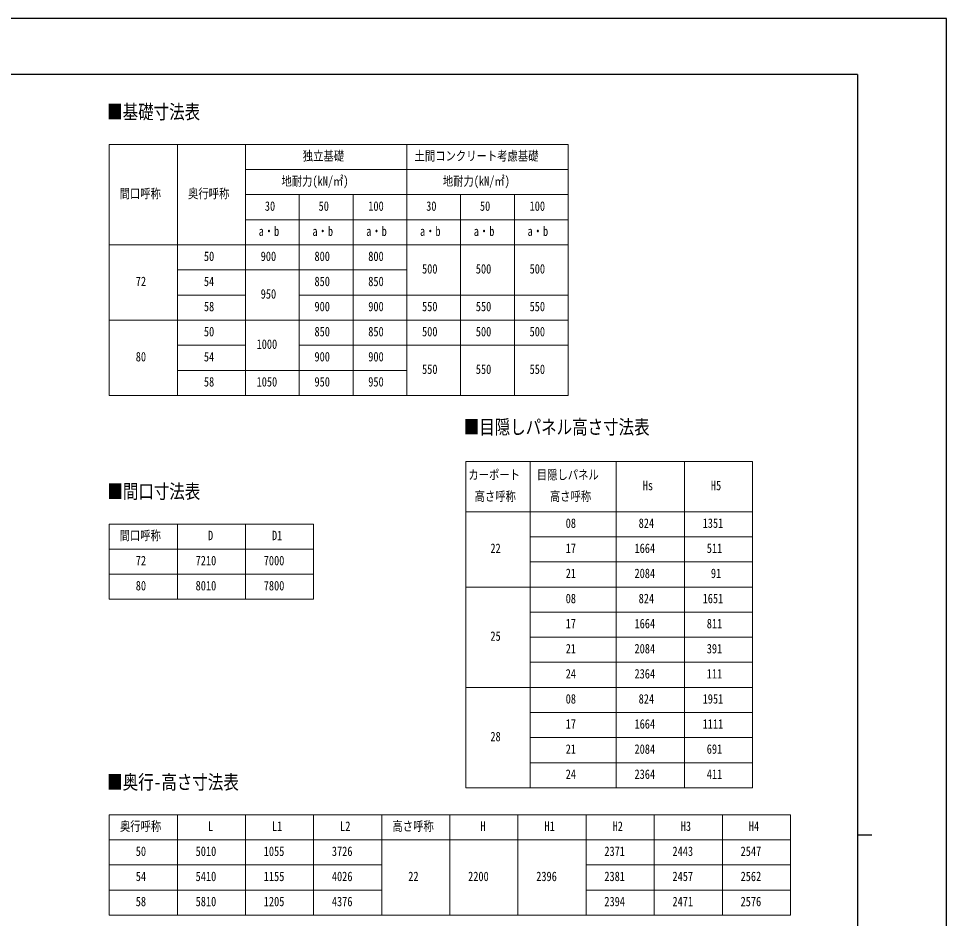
# Model space of a CAD drawing. Units: millimetres, scale not verified. Extents: x -16820 to 16820, y -11880 to 11880.
# Drawn here: x 3880 to 16820, y -668 to 11880 of the extents above; entities that cross this region are included whole.
import ezdxf
from ezdxf.enums import TextEntityAlignment as Align

# ---------------------------------------------------------------- set-up
doc = ezdxf.new("R2010")
doc.units = ezdxf.units.MM
doc.header["$LTSCALE"] = 60
doc.layers.add('0-1_TABLE1', color=7, linetype='Continuous', lineweight=18)
doc.layers.add('0-2_USER1', color=3, linetype='Continuous')
doc.layers.add('0-6_YKK_ZWAK', color=7, linetype='Continuous')
doc.styles.add('ＭＳ ゴシック', font='')
doc.styles.get('ＭＳ ゴシック').set_extended_font_data('MS Gothic')

msp = doc.modelspace()

# ---------------------------------------------------------------- linework, layer by layer
at = {"layer": '0-1_TABLE1'}
for p, q in [((5145, 10124.62), (11545, 10124.62)), ((5145, 10124.62), (5145, 6624.62)), ((6095, 10124.62), (6095, 6624.62)), ((7045, 10124.62), (7045, 6624.62)), ((9295, 10124.62), (9295, 6624.62)), ((7045, 9774.62), (11545, 9774.62)), ((7045, 9424.62), (11545, 9424.62)), ((10795, 9424.62), (10795, 6624.62)), ((7045, 9074.62), (11545, 9074.62)), ((5145, 8724.62), (11545, 8724.62)), ((6095, 8374.62), (9295, 8374.62)), ((6095, 8024.62), (7045, 8024.62)), ((6095, 7324.62), (7045, 7324.62)), ((10115.68, 5703.37), (14115.68, 5703.37)), ((10115.68, 5703.37), (10115.68, 1153.37)), ((11015.68, 5703.37), (11015.68, 1153.37)), ((12215.68, 5703.37), (12215.68, 1153.37)), ((13165.68, 5703.37), (13165.68, 1153.37)), ((14115.68, 5703.37), (14115.68, 1153.37)), ((10115.68, 5003.37), (14115.68, 5003.37)), ((5145, 4831.7), (7995, 4831.7)), ((5145, 4831.7), (5145, 3781.7)), ((6095, 4831.7), (6095, 3781.7)), ((7045, 4831.7), (7045, 3781.7)), ((7995, 4831.7), (7995, 3781.7)), ((11015.68, 4653.37), (14115.68, 4653.37)), ((5145, 4481.7), (7995, 4481.7)), ((11015.68, 4303.37), (14115.68, 4303.37)), ((5145, 4131.7), (7995, 4131.7)), ((10115.68, 3953.37), (14115.68, 3953.37)), ((5145, 3781.7), (7995, 3781.7)), ((11015.68, 3603.37), (14115.68, 3603.37)), ((11015.68, 3253.37), (14115.68, 3253.37)), ((11015.68, 2903.37), (14115.68, 2903.37)), ((10115.68, 2553.37), (14115.68, 2553.37)), ((11015.68, 2203.37), (14115.68, 2203.37)), ((11015.68, 1853.37), (14115.68, 1853.37)), ((11015.68, 1503.37), (14115.68, 1503.37)), ((10115.68, 1153.37), (14115.68, 1153.37)), ((5145, 778.08), (14645, 778.08)), ((5145, 778.08), (5145, -621.92)), ((6095, 778.08), (6095, -621.92)), ((7045, 778.08), (7045, -621.92)), ((7995, 778.08), (7995, -621.92)), ((8945, 778.08), (8945, -621.92)), ((9895, 778.08), (9895, -621.92)), ((10845, 778.08), (10845, -621.92)), ((11795, 778.08), (11795, -621.92)), ((12745, 778.08), (12745, -621.92)), ((13695, 778.08), (13695, -621.92)), ((14645, 778.08), (14645, -621.92)), ((5145, 428.08), (14645, 428.08)), ((5145, 78.08), (8945, 78.08)), ((11795, 78.08), (14645, 78.08)), ((5145, -271.92), (8945, -271.92)), ((11795, -271.92), (14645, -271.92)), ((5145, -621.92), (14645, -621.92))]:
    msp.add_line(p, q, dxfattribs=at)
for points in [[(11545, 10124.62), (11545, 9424.62), (11545, 6624.62)], [(7795, 9424.62), (7795, 8374.62), (7795, 6624.62)], [(8545, 9424.62), (8545, 8024.62), (8545, 7674.62), (8545, 6624.62)], [(10045, 9424.62), (10045, 8024.62), (10045, 6624.62)], [(7795, 8024.62), (10795, 8024.62), (11545, 8024.62)], [(5145, 7674.62), (10795, 7674.62), (11545, 7674.62)], [(7795, 7324.62), (10795, 7324.62), (11545, 7324.62)], [(6095, 6974.62), (7045, 6974.62), (7795, 6974.62), (9295, 6974.62)], [(5145, 6624.62), (10045, 6624.62), (11545, 6624.62)]]:
    msp.add_lwpolyline(points, dxfattribs=at)
at = {"layer": '0-6_YKK_ZWAK'}
for p, q in [((15580.08, 11100), (-15619.92, 11100)), ((15580.08, 11100), (15580.08, -10100)), ((15580.08, 500), (15780.08, 500))]:
    msp.add_line(p, q, dxfattribs=at)
msp.add_lwpolyline([(-16820, -11880), (16820, -11880), (16820, 11880), (-16820, 11880)], close=True, dxfattribs=at)

# ---------------------------------------------------------------- texts
at = {"layer": '0-1_TABLE1', "style": 'ＭＳ ゴシック', "width": 0.8}
for s, p in [('独立基礎', (7843.6, 9859.62)), ('土間コンクリート考慮基礎', (9402.4, 9859.62)), ('地耐力(kN/㎡)', (7546, 9509.62)), ('地耐力(kN/㎡)', (9796, 9509.62)), ('間口呼称', (5288.8, 9334.62)), ('奥行呼称', (6243.6, 9334.62)), ('30', (7314.4, 9159.62)), ('50', (8064.4, 9159.62)), ('100', (8756.8, 9159.62)), ('30', (9564.4, 9159.62)), ('50', (10314.4, 9159.62)), ('100', (11006.8, 9159.62)), ('a・b', (7228, 8809.62)), ('a・b', (7978, 8809.62)), ('a・b', (8728, 8809.62)), ('a・b', (9478, 8809.62)), ('a・b', (10228, 8809.62)), ('a・b', (10978, 8809.62)), ('50', (6464.4, 8459.62)), ('900', (7256.8, 8459.62)), ('800', (8006.8, 8459.62)), ('800', (8756.8, 8459.62)), ('500', (9506.8, 8284.62)), ('500', (10256.8, 8284.62)), ('500', (11006.8, 8284.62)), ('72', (5514.4, 8109.62)), ('54', (6464.4, 8109.62)), ('850', (8006.8, 8109.62)), ('850', (8756.8, 8109.62)), ('950', (7256.8, 7934.62)), ('58', (6464.4, 7759.62)), ('900', (8006.8, 7759.62)), ('900', (8756.8, 7759.62)), ('550', (9506.8, 7759.62)), ('550', (10256.8, 7759.62)), ('550', (11006.8, 7759.62)), ('50', (6464.4, 7409.62)), ('850', (8006.8, 7409.62)), ('850', (8756.8, 7409.62)), ('500', (9506.8, 7409.62)), ('500', (10256.8, 7409.62)), ('500', (11006.8, 7409.62)), ('1000', (7199.2, 7234.62)), ('80', (5514.4, 7059.62)), ('54', (6464.4, 7059.62)), ('900', (8006.8, 7059.62)), ('900', (8756.8, 7059.62)), ('550', (9506.8, 6884.62)), ('550', (10256.8, 6884.62)), ('550', (11006.8, 6884.62)), ('58', (6464.4, 6709.62)), ('1050', (7199.2, 6709.62)), ('950', (8006.8, 6709.62)), ('950', (8756.8, 6709.62)), ('カーポート', (10152.88, 5413.37)), ('目隠しパネル', (11106.88, 5413.37)), ('Hs', (12585.08, 5263.37)), ('H5', (13535.08, 5263.37)), ('高さ呼称', (10239.28, 5113.37)), ('高さ呼称', (11289.28, 5113.37)), ('08', (11510.08, 4738.37)), ('824', (12527.48, 4738.37)), ('1351', (13419.88, 4738.37)), ('間口呼称', (5288.8, 4566.7)), ('D', (6522, 4566.7)), ('D1', (7414.4, 4566.7)), ('22', (10460.08, 4388.37)), ('17', (11510.08, 4388.37)), ('1664', (12469.88, 4388.37)), ('511', (13477.48, 4388.37)), ('72', (5514.4, 4216.7)), ('7210', (6349.2, 4216.7)), ('7000', (7299.2, 4216.7)), ('21', (11510.08, 4038.37)), ('2084', (12469.88, 4038.37)), ('91', (13535.08, 4038.37)), ('80', (5514.4, 3866.7)), ('8010', (6349.2, 3866.7)), ('7800', (7299.2, 3866.7)), ('08', (11510.08, 3688.37)), ('824', (12527.48, 3688.37)), ('1651', (13419.88, 3688.37)), ('17', (11510.08, 3338.37)), ('1664', (12469.88, 3338.37)), ('811', (13477.48, 3338.37)), ('25', (10460.08, 3163.37)), ('21', (11510.08, 2988.37)), ('2084', (12469.88, 2988.37)), ('391', (13477.48, 2988.37)), ('24', (11510.08, 2638.37)), ('2364', (12469.88, 2638.37)), ('111', (13477.48, 2638.37)), ('08', (11510.08, 2288.37)), ('824', (12527.48, 2288.37)), ('1951', (13419.88, 2288.37)), ('17', (11510.08, 1938.37)), ('1664', (12469.88, 1938.37)), ('1111', (13419.88, 1938.37)), ('28', (10460.08, 1763.37)), ('21', (11510.08, 1588.37)), ('2084', (12469.88, 1588.37)), ('691', (13477.48, 1588.37)), ('24', (11510.08, 1238.37)), ('2364', (12469.88, 1238.37)), ('411', (13477.48, 1238.37)), ('奥行呼称', (5293.6, 513.08)), ('L', (6522, 513.08)), ('L1', (7414.4, 513.08)), ('L2', (8364.4, 513.08)), ('高さ呼称', (9093.6, 513.08)), ('H', (10322, 513.08)), ('H1', (11214.4, 513.08)), ('H2', (12164.4, 513.08)), ('H3', (13114.4, 513.08)), ('H4', (14064.4, 513.08)), ('50', (5514.4, 163.08)), ('5010', (6349.2, 163.08)), ('1055', (7299.2, 163.08)), ('3726', (8249.2, 163.08)), ('2371', (12049.2, 163.08)), ('2443', (12999.2, 163.08)), ('2547', (13949.2, 163.08)), ('54', (5514.4, -186.92)), ('5410', (6349.2, -186.92)), ('1155', (7299.2, -186.92)), ('4026', (8249.2, -186.92)), ('22', (9314.4, -186.92)), ('2200', (10149.2, -186.92)), ('2396', (11099.2, -186.92)), ('2381', (12049.2, -186.92)), ('2457', (12999.2, -186.92)), ('2562', (13949.2, -186.92)), ('58', (5514.4, -536.92)), ('5810', (6349.2, -536.92)), ('1205', (7299.2, -536.92)), ('4376', (8249.2, -536.92)), ('2394', (12049.2, -536.92)), ('2471', (12999.2, -536.92)), ('2576', (13949.2, -536.92))]:
    msp.add_text(s, height=132, dxfattribs=at).set_placement(p, align=Align.BOTTOM_LEFT)
at = {"layer": '0-2_USER1', "style": 'ＭＳ ゴシック', "width": 0.8}
for s, p in [('■基礎寸法表', (5116.2, 10421.04)), ('■目隠しパネル高さ寸法表', (10088.56, 6026.13)), ('■間口寸法表', (5118.6, 5128.12)), ('■奥行-高さ寸法表', (5116.2, 1074.5))]:
    msp.add_text(s, height=197.9, dxfattribs=at).set_placement(p, align=Align.BOTTOM_LEFT)

doc.saveas('drawing.dxf')
